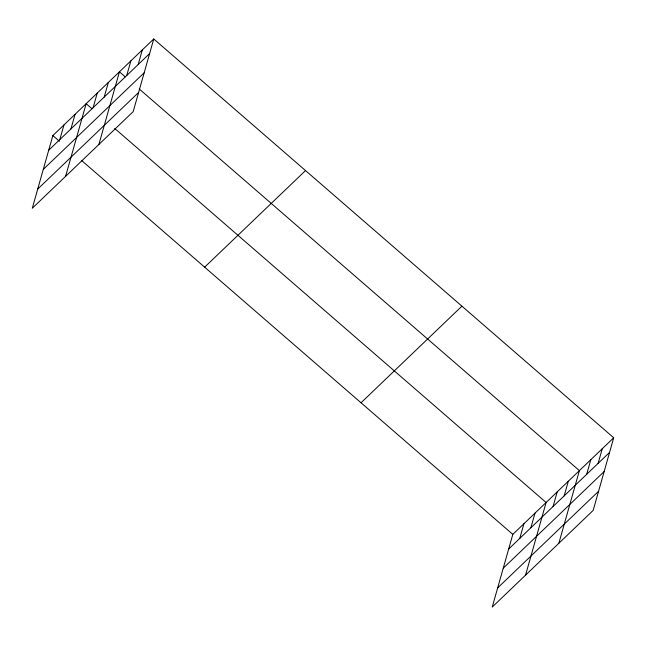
<?xml version="1.0" encoding="UTF-8"?>
<svg xmlns="http://www.w3.org/2000/svg" width="646" height="646" viewBox="0 0 646 646"><rect width="100%" height="100%" fill="white"/><g stroke="black" fill="none" stroke-linecap="round" stroke-linejoin="round"><path stroke-width="0.97" d="M153.748 38.962L52.859 135.563L32.3 208.222L133.189 111.621L153.748 38.962L613.7 437.778L593.141 510.437L492.252 607.038L512.811 534.379L613.7 437.778M59.812 139.584L63.962 124.936M70.915 128.958L75.057 114.31M65.593 176.342L86.152 103.683L92.023 108.77M93.105 107.704L97.247 93.056M104.2 97.078L108.35 82.43M98.886 144.462L119.445 71.803L125.308 76.89M126.737 75.501L130.88 60.853M138.171 64.552L142.314 49.903M519.772 538.401L523.914 523.753M530.867 527.774L535.009 513.126M525.545 575.166L546.104 502.499L114.754 128.481M553.057 506.521L557.207 491.872M564.16 495.894L568.302 481.246M558.838 543.286L579.397 470.619L139.245 88.97M586.689 474.317L590.832 459.669M598.123 463.368L602.266 448.728M48.716 150.211L149.606 53.602M43.298 169.357L144.187 72.748M37.718 189.076L138.599 92.475M204.645 267.169L305.534 170.568M361.033 402.773L461.914 306.164M508.668 549.027L609.558 452.418M503.25 568.173L604.139 471.564M497.67 587.9L598.559 491.291M52.859 135.563L59.464 141.288M81.461 160.361L512.811 534.379"/></g></svg>
